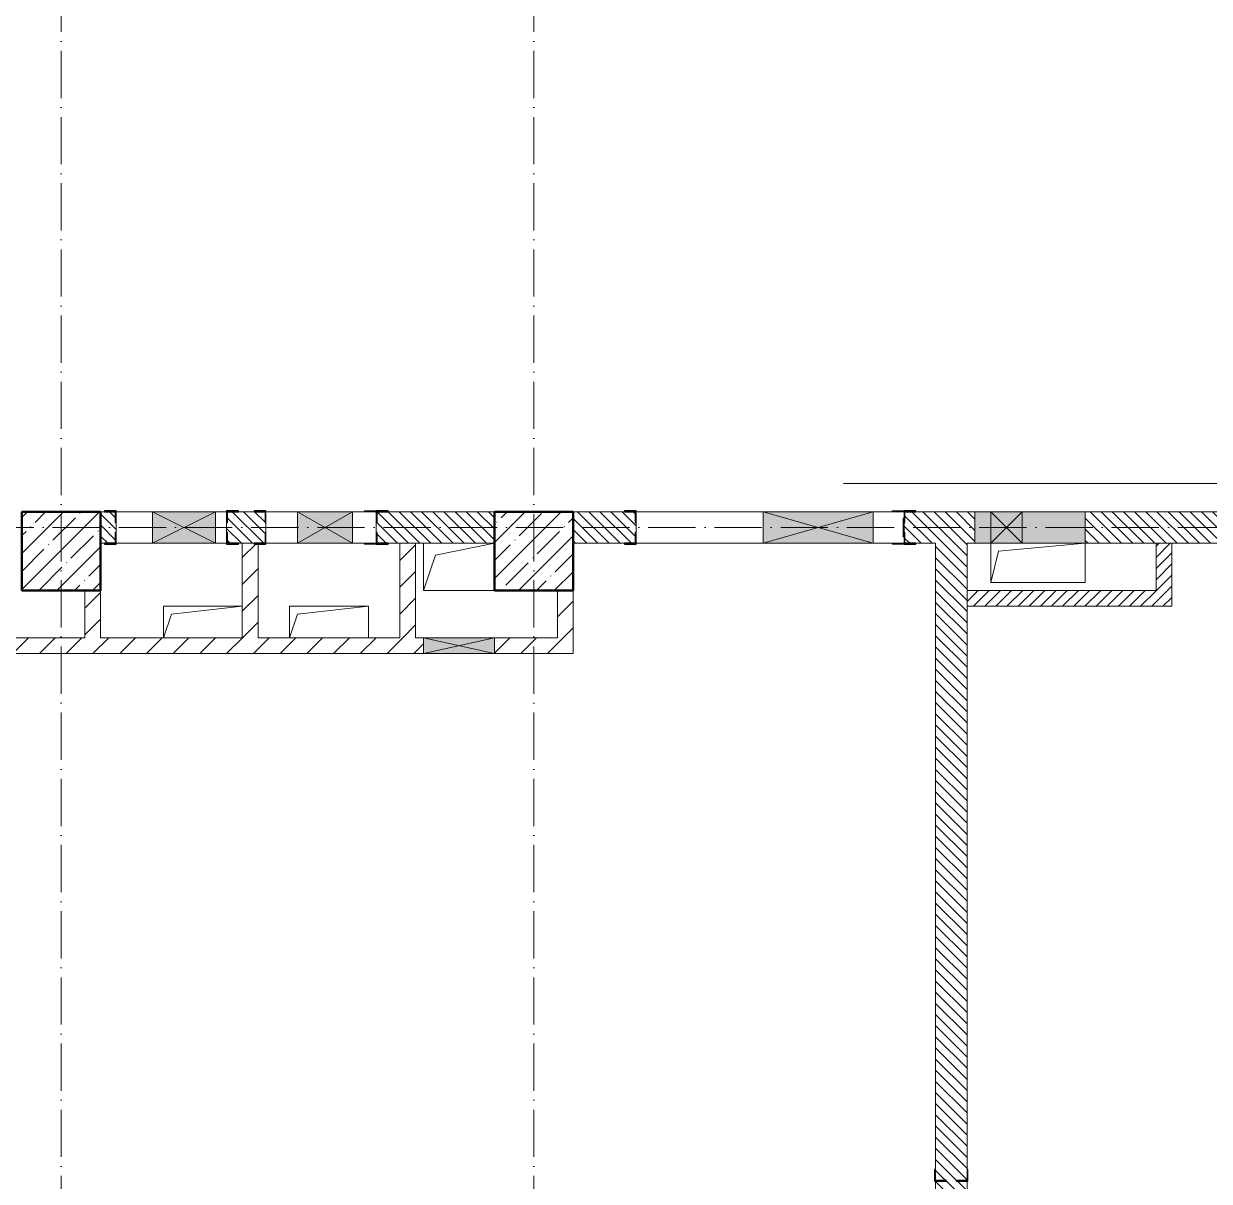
# Model space of a CAD drawing. Header units: millimetres. Extents: x 2294 to 908349, y -83289 to 219220.
# Drawn here: x 192296 to 199821, y 64956 to 72304 of the extents above; entities that cross this region are included whole.
import ezdxf

# ---------------------------------------------------------------- set-up
doc = ezdxf.new("R2010")
doc.units = ezdxf.units.MM
doc.linetypes.add('50_200_ШТРИХ_1Т_ш5_п1_п1_', pattern=[700, 500, -100, 0, -100])
for name, color, linetype, lineweight in [('A-DETL-GENF-OTLN', 7, 'Continuous', 9), ('A-DETL-GENF-OTLN-2', 7, 'Continuous', 5), ('A-FLOR-____-OTLN', 7, 'Continuous', 9), ('A-GENM-____-MCUT', 7, 'Continuous', 25), ('A-GENM-____-OTLN', 7, 'Continuous', 9), ('A-GENM-____-OTLN-1', 7, 'Continuous', 25), ('A-GLAZ-____-OTLN', 7, 'Continuous', 9), ('A-WALL-____-MCUT', 7, 'Continuous', 13), ('A-WALL-____-PATT-1', 7, 'Continuous', 9), ('A-WALL-FNSH-MCUT-1', 7, 'Continuous', 9), ('I-WALL-____-OTLN', 7, 'Continuous', 9), ('S-COLS-____-MCUT', 7, 'Continuous', 50), ('S-COLS-____-OTLN', 7, 'Continuous', 9), ('S-GRID-____-OTLN-1', 7, '50_200_ШТРИХ_1Т_ш5_п1_п1_', 9)]:
    doc.layers.add(name, color=color, linetype=linetype, lineweight=lineweight)
doc.layers.add('A-DETL-GENF-OTLN-3', color=9, linetype='Continuous', lineweight=9, true_color=0x808080)
pattern_1 = [(135, (165583.507, 6025.276), (-35.35534, -35.35534), [])]
pattern_2 = [(45, (165583.51, 6025.28), (-84.85281, 84.85281), [])]
pattern_3 = [(45, (165583.507, 6025.276), (-35.35534, 35.35534), [])]

# ---------------------------------------------------------------- blocks, each defined once
blk = doc.blocks.new('3osi')
at = {"layer": 'S-GRID-____-OTLN-1', "color": 251, "ltscale": 0.6, "true_color": 0x636466}
for p, q in [((192533.5, 96918.1), (192533.5, 58916.9)), ((195533.5, 96918.1), (195533.5, 58916.9)), ((269657.9, 69106.3), (160914.7, 69106.3))]:
    blk.add_line(p, q, dxfattribs=at)
blk = doc.blocks.new('BSC_Колонна _Прямоугольная - 500х500-V13-АР1_План отверстий 3 этажа в осях 1-64_Ю-ЯЯ')
at = {"layer": 'S-COLS-____-OTLN'}
h = blk.add_hatch(dxfattribs=at)
h.set_pattern_fill('FP_20', color=256, style=0, pattern_type=2)
h.set_pattern_definition([(45, (-26950, -62931.04), (-114.04925, 114.04925), []), (45, (-26835.95, -62931.04), (-114.04925, 114.04925), [201.613, -40.323, 3.353, -36.97])])
h.paths.add_polyline_path([(-250, -250), (250, -250), (250, 250), (-250, 250)], flags=0)
at = {"layer": 'S-COLS-____-MCUT'}
for p, q in [((250, 250), (-250, 250)), ((-250, 250), (-250, -250)), ((250, -250), (250, 250)), ((-250, -250), (250, -250))]:
    blk.add_line(p, q, dxfattribs=at)
blk = doc.blocks.new('BSC_Колонна _Прямоугольная - 500х500-V49-АР1_План отверстий 3 этажа в осях 1-64_Ю-ЯЯ')
at = {"layer": 'S-COLS-____-OTLN'}
h = blk.add_hatch(dxfattribs=at)
h.set_pattern_fill('FP_57', color=256, style=0, pattern_type=2)
h.set_pattern_definition([(45, (-29950, -62931.04), (-114.04925, 114.04925), []), (45, (-29835.95, -62931.04), (-114.04925, 114.04925), [201.613, -40.323, 3.353, -36.97])])
h.paths.add_polyline_path([(-250, -250), (250, -250), (250, 250), (-250, 250)], flags=0)
at = {"layer": 'S-COLS-____-MCUT'}
for p, q in [((250, 250), (-250, 250)), ((-250, 250), (-250, -250)), ((250, -250), (250, 250)), ((-250, -250), (250, -250))]:
    blk.add_line(p, q, dxfattribs=at)
blk = doc.blocks.new('Фахверк_СКБ_Уголок - 200_3960-28268576-АР1_План отверстий 3 этажа в осях 1-64_Ю-ЯЯ')
at = {"layer": 'A-GENM-____-MCUT'}
for p, q in [((200, 156), (125, 156)), ((125, 156), (125, 81)), ((200, 150), (200, 156)), ((125, 81), (131, 81)), ((131, 81), (131, 150)), ((131, 150), (200, 150)), ((131, 19), (125, 19)), ((125, 19), (125, -56)), ((131, -50), (131, 19)), ((125, -56), (200, -56)), ((200, -50), (131, -50)), ((200, -56), (200, -50))]:
    blk.add_line(p, q, dxfattribs=at)
blk = doc.blocks.new('Фахверк_СКБ_Уголок - 200_3960_зеркало-28268689-АР1_План отверстий 3 этажа в осях 1-64_Ю-ЯЯ')
at = {"layer": 'A-GENM-____-MCUT'}
for p, q in [((200, 156), (125, 156)), ((125, 156), (125, 81)), ((200, 150), (200, 156)), ((125, 81), (131, 81)), ((131, 81), (131, 150)), ((131, 150), (200, 150)), ((131, 19), (125, 19)), ((125, 19), (125, -56)), ((131, -50), (131, 19)), ((125, -56), (200, -56)), ((200, -50), (131, -50)), ((200, -56), (200, -50))]:
    blk.add_line(p, q, dxfattribs=at)
blk = doc.blocks.new('154_Стойка_СКБ_Уголок - СМ-2180_200-28268025-АР1_План отверстий 3 этажа в осях 1-64_Ю-ЯЯ')
at = {"layer": 'A-GENM-____-MCUT'}
for p, q in [((125, 156), (125, 81)), ((200, 156), (125, 156)), ((200, 150), (200, 156)), ((125, 81), (131, 81)), ((131, 81), (131, 150)), ((131, 150), (200, 150)), ((131, 19), (125, 19)), ((125, 19), (125, -56)), ((131, -50), (131, 19)), ((125, -56), (200, -56)), ((200, -50), (131, -50)), ((200, -56), (200, -50))]:
    blk.add_line(p, q, dxfattribs=at)
blk = doc.blocks.new('Стойка_Влож_Уголок_Опорный - Уголок-28213941-АР1_План отверстий 3 этажа в осях 1-64_Ю-ЯЯ')
at = {"layer": 'A-GENM-____-OTLN'}
for p, q in [((-212, -6), (-212, 0)), ((0, 0), (0, -6)), ((-212, -75), (-212, -6)), ((-212, -6), (-206, -6)), ((-212, -75), (-206, -75)), ((-6, -6), (0, -6)), ((-6, -75), (0, -75)), ((0, -6), (0, -75))]:
    blk.add_line(p, q, dxfattribs=at)
blk = doc.blocks.new('154_Стойка_СКБ_Уголок - СМ-2480_200-28346303-АР1_План отверстий 3 этажа в осях 1-64_Ю-ЯЯ')
at = {"layer": 'A-GENM-____-MCUT'}
for p, q in [((125, 156), (125, 81)), ((200, 156), (125, 156)), ((200, 150), (200, 156)), ((125, 81), (131, 81)), ((131, 81), (131, 150)), ((131, 150), (200, 150)), ((131, 19), (125, 19)), ((125, 19), (125, -56)), ((131, -50), (131, 19)), ((125, -56), (200, -56)), ((200, -50), (131, -50)), ((200, -56), (200, -50))]:
    blk.add_line(p, q, dxfattribs=at)
blk = doc.blocks.new('Стойка_Влож_Полоса боковая - Полоса-V164-АР1_План отверстий 3 этажа в осях 1-64_Ю-ЯЯ')
at = {"layer": 'A-GENM-____-OTLN'}
for p, q in [((-5, 60), (0, 60)), ((-5, -60), (-5, 60)), ((0, 31), (0, -31)), ((0, -60), (-5, -60))]:
    blk.add_line(p, q, dxfattribs=at)
blk = doc.blocks.new('Фахверк_СКБ_Уголок - 200_3960-28339211-АР1_План отверстий 3 этажа в осях 1-64_Ю-ЯЯ')
at = {"layer": 'A-GENM-____-MCUT'}
for p, q in [((125, 156), (50, 156)), ((50, 156), (50, 150)), ((125, 81), (125, 156)), ((50, 150), (119, 150)), ((119, 150), (119, 81)), ((119, 81), (125, 81)), ((125, 19), (119, 19)), ((119, 19), (119, -50)), ((125, -56), (125, 19)), ((119, -50), (50, -50)), ((50, -50), (50, -56)), ((50, -56), (125, -56))]:
    blk.add_line(p, q, dxfattribs=at)
blk = doc.blocks.new('AR_Отверстие Ниша - Лючок-36918136-АР1_План отверстий 3 этажа в осях 1-64_Ю-ЯЯ')
at = {"layer": 'A-GLAZ-____-OTLN'}
h = blk.add_hatch(color=256, dxfattribs=at)
h.paths.add_polyline_path([(-350, -100), (-250, -100), (-250, 100), (-350, 100)], flags=0)
h.paths.add_polyline_path([(350, -100), (350, 100), (-50, 100), (-50, -100)], flags=0)
for p, q in [((-350, 100), (-250, 100)), ((-350, -100), (-350, 100)), ((-50, 100), (350, 100)), ((350, 100), (350, -100)), ((-250, -100), (-350, -100)), ((350, -100), (-50, -100))]:
    blk.add_line(p, q, dxfattribs=at)
blk = doc.blocks.new('AR_Отверстие прямоугольное _в стене_ - AR_Отверстие прямоугольное _в стене__ВК-32405534-АР1_План отверстий 3 этажа в осях 1-64_Ю-ЯЯ')
at = {"layer": 'A-GLAZ-____-OTLN'}
blk.add_hatch(color=256, dxfattribs=at).paths.add_polyline_path([(100, -100), (100, 100), (-100, 100), (-100, -100)], flags=0)
at = {"layer": 'A-DETL-GENF-OTLN'}
for p, q in [((-100, -100), (-100, 100)), ((-100, 100), (100, 100)), ((100, 100), (-100, -100)), ((-100, 100), (100, -100)), ((100, 100), (-100, 100)), ((-100, 100), (-100, -100)), ((100, 100), (100, -100)), ((100, -100), (100, 100)), ((100, -100), (-100, -100)), ((-100, -100), (100, -100))]:
    blk.add_line(p, q, dxfattribs=at)
blk = doc.blocks.new('AR_Отверстие прямоугольное _в плите_ - AR_Отверстие прямоугольное _в плите_-30229432-АР1_План отверстий 3 этажа в осях 1-64_Ю-ЯЯ')
at = {"layer": 'A-GENM-____-OTLN'}
for p, q in [((250, 100), (-250, 100)), ((-250, 100), (-250, -100)), ((-200, 50), (250, 100)), ((-250, -100), (-200, 50))]:
    blk.add_line(p, q, dxfattribs=at)
blk = doc.blocks.new('AR_Отверстие прямоугольное _в плите_ - AR_Отверстие прямоугольное _в плите_-V165-АР1_План отверстий 3 этажа в осях 1-64_Ю-ЯЯ')
at = {"layer": 'A-GENM-____-OTLN'}
for p, q in [((250, 100), (-250, 100)), ((-250, 100), (-250, -100)), ((-200, 50), (250, 100)), ((250, -100), (250, 100)), ((-250, -100), (-200, 50))]:
    blk.add_line(p, q, dxfattribs=at)
blk = doc.blocks.new('AR_Отверстие прямоугольное _в плите_ - AR_Отверстие прямоугольное _в плите_-30459255-АР1_План отверстий 3 этажа в осях 1-64_Ю-ЯЯ')
at = {"layer": 'A-GENM-____-OTLN'}
for p, q in [((-300, 125), (-300, -125)), ((-250, 75), (300, 125)), ((300, -125), (300, 125)), ((-300, -125), (-250, 75)), ((-300, -125), (300, -125))]:
    blk.add_line(p, q, dxfattribs=at)
blk = doc.blocks.new('AR_Отверстие прямоугольное _в плите_ - AR_Отверстие прямоугольное _в плите_-30552670-АР1_План отверстий 3 этажа в осях 1-64_Ю-ЯЯ')
at = {"layer": 'A-GENM-____-OTLN'}
for p, q in [((-225, 150), (-225, -150)), ((-150, 75), (224.8, 150)), ((-225, -150), (-150, 75)), ((-225, -150), (224.8, -150))]:
    blk.add_line(p, q, dxfattribs=at)
blk = doc.blocks.new('AR_Отверстие прямоугольное _в стене_ - AR_Отверстие прямоугольное _в стене__ЭОМ-36421602-АР1_План отверстий 3 этажа в осях 1-64_Ю-ЯЯ')
at = {"layer": 'A-GLAZ-____-OTLN'}
blk.add_hatch(color=256, dxfattribs=at).paths.add_polyline_path([(200, -100), (200, 100), (-200, 100), (-200, -100)], flags=0)
at = {"layer": 'A-DETL-GENF-OTLN'}
for p, q in [((-200, -100), (-200, 100)), ((-200, 100), (200, 100)), ((200, 100), (-200, -100)), ((-200, 100), (200, -100)), ((200, 100), (-200, 100)), ((-200, 100), (-200, -100)), ((200, 100), (200, -100)), ((200, -100), (200, 100)), ((200, -100), (-200, -100)), ((-200, -100), (200, -100))]:
    blk.add_line(p, q, dxfattribs=at)
blk = doc.blocks.new('AR_Отверстие прямоугольное _в стене_ - AR_Отверстие прямоугольное _в стене__ЭОМ-36921298-АР1_План отверстий 3 этажа в осях 1-64_Ю-ЯЯ')
at = {"layer": 'A-GLAZ-____-OTLN'}
blk.add_hatch(color=256, dxfattribs=at).paths.add_polyline_path([(175, -100), (175, 100), (-175, 100), (-175, -100)], flags=0)
at = {"layer": 'A-DETL-GENF-OTLN'}
for p, q in [((-175, -100), (-175, 100)), ((-175, 100), (175, 100)), ((175, 100), (-175, -100)), ((-175, 100), (175, -100)), ((175, 100), (-175, 100)), ((-175, 100), (-175, -100)), ((175, 100), (175, -100)), ((175, -100), (175, 100)), ((175, -100), (-175, -100)), ((-175, -100), (175, -100))]:
    blk.add_line(p, q, dxfattribs=at)
blk = doc.blocks.new('AR_Отверстие прямоугольное _в стене_ - AR_Отверстие прямоугольное _в стене__ОВ-36917871-АР1_План отверстий 3 этажа в осях 1-64_Ю-ЯЯ')
at = {"layer": 'A-GLAZ-____-OTLN'}
blk.add_hatch(color=256, dxfattribs=at).paths.add_polyline_path([(350, -100), (350, 100), (-350, 100), (-350, -100)], flags=0)
at = {"layer": 'A-DETL-GENF-OTLN'}
for p, q in [((-350, -100), (-350, 100)), ((-350, 100), (350, 100)), ((350, 100), (-350, -100)), ((-350, 100), (350, -100)), ((350, 100), (-350, 100)), ((-350, 100), (-350, -100)), ((350, 100), (350, -100)), ((350, -100), (350, 100)), ((350, -100), (-350, -100)), ((-350, -100), (350, -100))]:
    blk.add_line(p, q, dxfattribs=at)
blk = doc.blocks.new('AR_Отверстие прямоугольное _в стене__БезПР - AR_Отверстие прямоугольное _в стене__БезПР-36898991-АР1_План отверстий 3 этажа в осях 1-64_Ю-ЯЯ')
at = {"layer": 'A-GLAZ-____-OTLN'}
blk.add_hatch(color=256, dxfattribs=at).paths.add_polyline_path([(-225, 50), (-225, -50), (225, -50), (225, 50)], flags=0)
at = {"layer": 'A-DETL-GENF-OTLN'}
for p, q in [((-225, -50), (-225, 50)), ((-225, 50), (225, 50)), ((225, 50), (-225, -50)), ((-225, 50), (225, -50)), ((225, 50), (-225, 50)), ((-225, 50), (-225, -50)), ((225, 50), (225, -50)), ((225, -50), (225, 50)), ((225, -50), (-225, -50)), ((-225, -50), (225, -50))]:
    blk.add_line(p, q, dxfattribs=at)
at = {"layer": 'A-GLAZ-____-OTLN'}
blk.add_line((225, 50), (-225, 50), dxfattribs=at)
blk = doc.blocks.new('DET_L_Имитация разреза_ISO2-5 - Низ-29858842-АР1_План отверстий 3 этажа в осях 1-64_Ю-ЯЯ')
at = {"layer": 'A-DETL-GENF-OTLN-3'}
blk.add_line((143.1, 0), (4276.5, 0), dxfattribs=at)
blk = doc.blocks.new('3floor')
at = {"layer": 'A-WALL-____-PATT-1'}
h = blk.add_hatch(dxfattribs=at)
h.set_pattern_fill('FP_9', color=256, style=0, pattern_type=2)
h.set_pattern_definition(pattern_1)
h.paths.add_polyline_path([(194783.5, 69006.3), (195283.5, 69006.3), (195283.5, 69206.3), (194539.5, 69206.3), (194539.5, 69137.3), (194533.5, 69137.3), (194533.5, 69075.3), (194539.5, 69075.3), (194539.5, 69006.3), (194683.5, 69006.3)], flags=0)
h.paths.add_polyline_path([(193589.5, 69006.3), (193827.5, 69006.3), (193827.5, 69075.3), (193833.5, 69075.3), (193833.5, 69137.3), (193827.5, 69137.3), (193827.5, 69206.3), (193589.5, 69206.3), (193589.5, 69137.3), (193583.5, 69137.3), (193583.5, 69075.3), (193589.5, 69075.3)], flags=0)
h.paths.add_polyline_path([(192783.5, 69006.3), (192877.5, 69006.3), (192877.5, 69075.3), (192883.5, 69075.3), (192883.5, 69137.3), (192877.5, 69137.3), (192877.5, 69206.3), (192783.5, 69206.3), (192783.5, 69112.3)], flags=0)
h = blk.add_hatch(dxfattribs=at)
h.set_pattern_fill('FP_9', color=256, style=0, pattern_type=2)
h.set_pattern_definition(pattern_1)
h.paths.add_polyline_path([(201283.5, 69006.3), (201283.5, 69206.3), (199033.5, 69206.3), (199033.5, 69006.3), (200918.8, 69006.3)], flags=0)
h.paths.add_polyline_path([(197889.5, 69006.3), (198333.5, 69006.3), (198333.5, 69206.3), (197889.5, 69206.3), (197889.5, 69137.3), (197883.5, 69137.3), (197883.5, 69075.3), (197889.5, 69075.3), (197889.5, 69046.3)], flags=0)
h.paths.add_polyline_path([(196108.5, 69006.3), (196177.5, 69006.3), (196177.5, 69075.3), (196183.5, 69075.3), (196183.5, 69137.3), (196177.5, 69137.3), (196177.5, 69206.3), (195783.5, 69206.3), (195783.5, 69006.3)], flags=0)
h = blk.add_hatch(dxfattribs=at)
h.set_pattern_fill('FP_7', color=256, style=0, pattern_type=2)
h.set_pattern_definition(pattern_2)
h.paths.add_polyline_path([(193783.5, 68406.3), (193783.5, 69000.3), (193758.5, 69000.3), (193758.5, 69006.3), (193683.5, 69006.3), (193683.5, 68406.3), (193758.5, 68406.3)], flags=0)
h = blk.add_hatch(dxfattribs=at)
h.set_pattern_fill('FP_7', color=256, style=0, pattern_type=2)
h.set_pattern_definition(pattern_2)
h.paths.add_polyline_path([(194783.5, 68406.3), (194783.5, 69006.3), (194683.5, 69006.3), (194683.5, 68406.3)], flags=0)
h = blk.add_hatch(dxfattribs=at)
h.set_pattern_fill('FP_9', color=256, style=0, pattern_type=2)
h.set_pattern_definition(pattern_1)
h.paths.add_polyline_path([(198283.5, 61456.3), (198283.5, 64956.3), (198214.5, 64956.3), (198214.5, 64962.3), (198283.5, 64962.3), (198283.5, 69006.3), (198083.5, 69006.3), (198083.5, 64962.3), (198152.5, 64962.3), (198152.5, 64956.3), (198083.5, 64956.3), (198083.5, 61456.3), (198267.6, 61456.3)], flags=0)
h = blk.add_hatch(dxfattribs=at)
h.set_pattern_fill('FP_8', color=256, style=0, pattern_type=2)
h.set_pattern_definition(pattern_3)
h.paths.add_polyline_path([(199583.5, 68606.3), (199583.5, 69006.3), (199483.5, 69006.3), (199483.5, 68606.3)], flags=0)
h = blk.add_hatch(dxfattribs=at)
h.set_pattern_fill('FP_7', color=256, style=0, pattern_type=2)
h.set_pattern_definition(pattern_2)
h.paths.add_polyline_path([(192783.5, 68406.3), (192783.5, 68706.3), (192683.5, 68706.3), (192683.5, 68406.3)], flags=0)
h = blk.add_hatch(dxfattribs=at)
h.set_pattern_fill('FP_7', color=256, style=0, pattern_type=2)
h.set_pattern_definition(pattern_2)
h.paths.add_polyline_path([(195783.5, 68406.3), (195783.5, 68706.3), (195683.5, 68706.3), (195683.5, 68406.3)], flags=0)
h = blk.add_hatch(dxfattribs=at)
h.set_pattern_fill('FP_8', color=256, style=0, pattern_type=2)
h.set_pattern_definition(pattern_3)
h.paths.add_polyline_path([(198283.5, 68606.3), (199483.5, 68606.3), (199483.5, 68706.3), (198283.5, 68706.3)], flags=0)
h = blk.add_hatch(dxfattribs=at)
h.set_pattern_fill('FP_7', color=256, style=0, pattern_type=2)
h.set_pattern_definition(pattern_2)
h.paths.add_polyline_path([(195783.5, 68306.3), (195783.5, 68406.3), (195283.5, 68406.3), (195283.5, 68306.3), (195616.4, 68306.3)], flags=0)
h.paths.add_polyline_path([(194833.5, 68306.3), (194833.5, 68406.3), (190463.5, 68406.3), (190463.5, 68306.3), (193848.9, 68306.3)], flags=0)
at = {"layer": 'A-FLOR-____-OTLN'}
for p, q in [((194833.7, 68706.3), (194833.7, 69006.3)), ((198433.5, 68756.3), (198433.5, 69006.3)), ((199033.5, 69006.3), (199033.5, 68756.3)), ((195283.5, 68706.3), (194833.7, 68706.3)), ((199033.5, 68756.3), (198433.5, 68756.3)), ((193183.5, 68606.3), (193683.5, 68606.3)), ((193183.5, 68406.3), (193183.5, 68606.3)), ((193983.5, 68606.3), (194483.5, 68606.3)), ((193983.5, 68406.3), (193983.5, 68606.3)), ((194483.5, 68606.3), (194483.5, 68406.3))]:
    blk.add_line(p, q, dxfattribs=at)
at = {"layer": 'A-WALL-____-MCUT'}
for p, q in [((192808.5, 69206.3), (192783.5, 69206.3)), ((193758.5, 69206.3), (193658.5, 69206.3)), ((195283.5, 69206.3), (194608.5, 69206.3)), ((196108.5, 69206.3), (195783.5, 69206.3)), ((198333.5, 69206.3), (197958.5, 69206.3)), ((201283.5, 69206.3), (199033.5, 69206.3)), ((192883.5, 69075.3), (192883.5, 69137.3)), ((193583.5, 69137.3), (193583.5, 69075.3)), ((193833.5, 69075.3), (193833.5, 69137.3)), ((194533.5, 69137.3), (194533.5, 69075.3)), ((196183.5, 69075.3), (196183.5, 69137.3)), ((192783.5, 69006.3), (192808.5, 69006.3)), ((193758.5, 69006.3), (193658.5, 69006.3)), ((194608.5, 69006.3), (195283.5, 69006.3)), ((195783.5, 69006.3), (196108.5, 69006.3)), ((197958.5, 69006.3), (198083.5, 69006.3)), ((198083.5, 69006.3), (198083.5, 65031.3)), ((198283.5, 65031.3), (198283.5, 69006.3)), ((198283.5, 69006.3), (198333.5, 69006.3)), ((199033.5, 69006.3), (201283.5, 69006.3)), ((198083.5, 64956.3), (198083.5, 61456.3)), ((198283.5, 61456.3), (198283.5, 64956.3))]:
    blk.add_line(p, q, dxfattribs=at)
at = {"layer": 'A-WALL-FNSH-MCUT-1'}
for p, q in [((193683.5, 69006.3), (193683.5, 68406.3)), ((194683.5, 69006.3), (194683.5, 68406.3)), ((194783.5, 68406.3), (194783.5, 69006.3)), ((199483.5, 69006.3), (199483.5, 68706.3)), ((199583.5, 68606.3), (199583.5, 69006.3)), ((193783.5, 68406.3), (193783.5, 69000.3)), ((192683.5, 68706.3), (192683.5, 68406.3)), ((192783.5, 68406.3), (192783.5, 68706.3)), ((195683.5, 68706.3), (195683.5, 68406.3)), ((195783.5, 68306.3), (195783.5, 68706.3)), ((199483.5, 68706.3), (198283.5, 68706.3)), ((198283.5, 68606.3), (199583.5, 68606.3)), ((192683.5, 68406.3), (191433.5, 68406.3)), ((193683.5, 68406.3), (192783.5, 68406.3)), ((194683.5, 68406.3), (193783.5, 68406.3)), ((194833.5, 68406.3), (194783.5, 68406.3)), ((195683.5, 68406.3), (195283.5, 68406.3)), ((190213.5, 68306.3), (194833.5, 68306.3)), ((195283.5, 68306.3), (195783.5, 68306.3))]:
    blk.add_line(p, q, dxfattribs=at)
at = {"layer": 'I-WALL-____-OTLN'}
for p, q in [((192883.5, 69206.3), (193113.5, 69206.3)), ((193513.5, 69206.3), (193583.5, 69206.3)), ((193833.5, 69206.3), (194033.5, 69206.3)), ((194383.5, 69206.3), (194533.5, 69206.3)), ((196183.5, 69206.3), (196988.5, 69206.3)), ((197688.5, 69206.3), (197883.5, 69206.3)), ((193113.5, 69006.3), (192883.5, 69006.3)), ((193583.5, 69006.3), (193513.5, 69006.3)), ((194033.5, 69006.3), (193833.5, 69006.3)), ((194533.5, 69006.3), (194383.5, 69006.3)), ((196988.5, 69006.3), (196183.5, 69006.3)), ((197883.5, 69006.3), (197688.5, 69006.3))]:
    blk.add_line(p, q, dxfattribs=at)
at = {"layer": 'A-DETL-GENF-OTLN-2', "rotation": 180}
blk.add_blockref('DET_L_Имитация разреза_ISO2-5 - Низ-29858842-АР1_План отверстий 3 этажа в осях 1-64_Ю-ЯЯ', (201774.8, 69386.3), dxfattribs=at)
at = {"layer": 'A-GENM-____-OTLN'}
for p, rotation in [((194533.5, 69000.3), 269.9999999999995), ((197883.5, 69000.3), 269.9999999999996)]:
    blk.add_blockref('Стойка_Влож_Уголок_Опорный - Уголок-28213941-АР1_План отверстий 3 этажа в осях 1-64_Ю-ЯЯ', p, dxfattribs=dict(at, rotation=rotation))
for name, p in [('Стойка_Влож_Полоса боковая - Полоса-V164-АР1_План отверстий 3 этажа в осях 1-64_Ю-ЯЯ', (197883.5, 69106.3)), ('AR_Отверстие прямоугольное _в плите_ - AR_Отверстие прямоугольное _в плите_-30552670-АР1_План отверстий 3 этажа в осях 1-64_Ю-ЯЯ', (195058.7, 68856.3)), ('AR_Отверстие прямоугольное _в плите_ - AR_Отверстие прямоугольное _в плите_-30459255-АР1_План отверстий 3 этажа в осях 1-64_Ю-ЯЯ', (198733.5, 68881.3)), ('AR_Отверстие прямоугольное _в плите_ - AR_Отверстие прямоугольное _в плите_-30229432-АР1_План отверстий 3 этажа в осях 1-64_Ю-ЯЯ', (193433.5, 68506.3)), ('AR_Отверстие прямоугольное _в плите_ - AR_Отверстие прямоугольное _в плите_-V165-АР1_План отверстий 3 этажа в осях 1-64_Ю-ЯЯ', (194233.5, 68506.3))]:
    blk.add_blockref(name, p, dxfattribs=at)
at = {"layer": 'A-GENM-____-OTLN-1'}
for name, p, rotation in [('Фахверк_СКБ_Уголок - 200_3960_зеркало-28268689-АР1_План отверстий 3 этажа в осях 1-64_Ю-ЯЯ', (193008.5, 69156.3), 180), ('Фахверк_СКБ_Уголок - 200_3960_зеркало-28268689-АР1_План отверстий 3 этажа в осях 1-64_Ю-ЯЯ', (193958.5, 69156.3), 180), ('Фахверк_СКБ_Уголок - 200_3960-28268576-АР1_План отверстий 3 этажа в осях 1-64_Ю-ЯЯ', (196308.5, 69156.3), 180), ('Фахверк_СКБ_Уголок - 200_3960-28339211-АР1_План отверстий 3 этажа в осях 1-64_Ю-ЯЯ', (198133.5, 65081.3), 269.9999999999999)]:
    blk.add_blockref(name, p, dxfattribs=dict(at, rotation=rotation))
for name, p in [('Фахверк_СКБ_Уголок - 200_3960-28268576-АР1_План отверстий 3 этажа в осях 1-64_Ю-ЯЯ', (193458.5, 69056.3)), ('154_Стойка_СКБ_Уголок - СМ-2180_200-28268025-АР1_План отверстий 3 этажа в осях 1-64_Ю-ЯЯ', (194408.5, 69056.3)), ('154_Стойка_СКБ_Уголок - СМ-2480_200-28346303-АР1_План отверстий 3 этажа в осях 1-64_Ю-ЯЯ', (197758.5, 69056.3))]:
    blk.add_blockref(name, p, dxfattribs=at)
at = {"layer": 'A-GLAZ-____-OTLN'}
for name, p in [('AR_Отверстие прямоугольное _в стене_ - AR_Отверстие прямоугольное _в стене__ЭОМ-36421602-АР1_План отверстий 3 этажа в осях 1-64_Ю-ЯЯ', (193313.5, 69106.3)), ('AR_Отверстие прямоугольное _в стене_ - AR_Отверстие прямоугольное _в стене__ЭОМ-36921298-АР1_План отверстий 3 этажа в осях 1-64_Ю-ЯЯ', (194208.5, 69106.3)), ('AR_Отверстие прямоугольное _в стене_ - AR_Отверстие прямоугольное _в стене__ОВ-36917871-АР1_План отверстий 3 этажа в осях 1-64_Ю-ЯЯ', (197338.5, 69106.3)), ('AR_Отверстие Ниша - Лючок-36918136-АР1_План отверстий 3 этажа в осях 1-64_Ю-ЯЯ', (198683.5, 69106.3)), ('AR_Отверстие прямоугольное _в стене_ - AR_Отверстие прямоугольное _в стене__ВК-32405534-АР1_План отверстий 3 этажа в осях 1-64_Ю-ЯЯ', (198533.5, 69106.3))]:
    blk.add_blockref(name, p, dxfattribs=at)
at = {"layer": 'A-GLAZ-____-OTLN', "rotation": 180}
blk.add_blockref('AR_Отверстие прямоугольное _в стене__БезПР - AR_Отверстие прямоугольное _в стене__БезПР-36898991-АР1_План отверстий 3 этажа в осях 1-64_Ю-ЯЯ', (195058.5, 68356.3), dxfattribs=at)
at = {"layer": 'S-COLS-____-OTLN'}
for name, p in [('BSC_Колонна _Прямоугольная - 500х500-V13-АР1_План отверстий 3 этажа в осях 1-64_Ю-ЯЯ', (192533.5, 68956.3)), ('BSC_Колонна _Прямоугольная - 500х500-V49-АР1_План отверстий 3 этажа в осях 1-64_Ю-ЯЯ', (195533.5, 68956.3))]:
    blk.add_blockref(name, p, dxfattribs=at)

msp = doc.modelspace()

# ---------------------------------------------------------------- block references
for name in ['3osi', '3floor']:
    msp.add_blockref(name, (0, 0))

doc.saveas('drawing.dxf')
